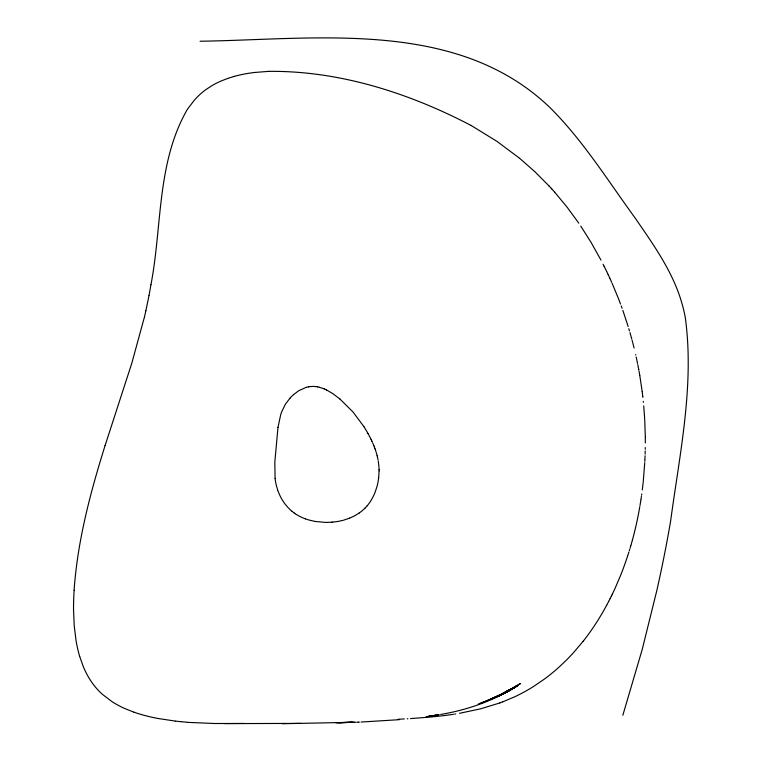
<?xml version="1.0" encoding="UTF-8"?>
<svg xmlns="http://www.w3.org/2000/svg" width="762" height="762" viewBox="0 0 762 762"><rect width="100%" height="100%" fill="white"/><g stroke="black" fill="none" stroke-linecap="round" stroke-linejoin="round"><path stroke-width="1.14" d="M379.085 470.897L379.076 469.573M379.085 470.992L378.638 478.088M645.319 442.96L645.3 437.178M645.281 447.542L645.252 449.228M645.214 450.923L645.119 454.152M645.062 455.762L644.909 459.534M644.881 460.067L644.814 461.429M644.747 462.639L643.271 481.441M74.114 590.255C77.514 540.839 90.354 492.671 105.07 445.579M643.185 482.27L642.29 489.976M378.628 478.193L378.085 481.689A59.712 59.465 -17.9 0 1 376.78 487.251L374.952 492.623A54.131 53.94 -16.9 0 1 374.409 493.938L373.313 496.31A50.683 50.521 -16.6 0 1 372.77 497.396L371.199 500.186A43.691 43.596 -16.7 0 1 367.036 505.958M277.987 427.387L274.825 462.058L275.082 478.317M641.775 493.938L641.594 495.214M277.997 427.349L280.702 414.699A52.93 52.54 4 0 1 281.702 411.823L285.102 404.784A43.729 43.367 1 0 1 285.721 403.784L289.941 398.221M641.433 496.357L641.033 499.043M640.966 499.501L639.994 505.577M150.943 284.721C162.115 226.724 156.753 162.954 186.957 110.071A96.288 92.307 6.5 0 1 188.062 108.394L194.358 100.184A75.228 71.971 5.4 0 1 200.215 94.221A70.752 67.656 5.3 0 1 201.654 92.954L203.092 91.754A70.809 67.713 5.3 0 1 205.778 89.687L211.95 85.639A79.458 76.057 5.5 0 1 215.008 83.934L215.389 83.734A83.144 79.619 5.5 0 1 217.522 82.648L217.637 82.601A87.22 83.563 5.6 0 1 221.256 80.943L227.686 78.448M150.924 284.826L149.038 295.389M639.804 506.673L639.089 510.711A360.54 357.149 -13.6 0 1 632.431 540.01M149 295.599L145.866 310.753M145.847 310.839L144.504 316.754M144.466 316.916L131.769 363.331L105.089 445.522M632.422 540.01L631.307 544.011M631.117 544.678L630.784 545.83M630.707 546.068L630.06 548.278M629.736 549.326L629.298 550.774M622.821 715.299L642.185 649.595L656.863 590.379A1567.072 1368.419 -26.4 0 0 670.598 521.265C679.599 454.028 694.573 385.477 685.286 317.487A153.076 148.6 38.7 0 0 681.399 301.514C672.208 270.805 653.282 244.459 635.365 218.332C608.086 180.918 583.444 141.084 550.564 108.175C457.743 18.326 317.135 39.586 200.044 41.234M628.917 552.012L627.793 555.527M627.621 556.05L625.44 562.47M625.316 562.823L623.059 569.052A313.373 311.944 -1.2 0 1 620.525 575.577L615.086 588.283A290.789 289.931 16.3 0 1 612.353 594.112L612.315 594.179M612.286 594.246L611.905 595.036M611.743 595.37L611.229 596.398M611.095 596.694L610.114 598.637M610.048 598.78L608.752 601.304M608.695 601.409L606.781 605.038M606.666 605.247L604.514 609.162A249.498 248.307 55.4 0 1 583.606 640.718M583.578 640.699L583.111 641.29M583.044 641.366L573.824 652.301A213.941 212.112 65.6 0 1 570.386 656.015L569.138 657.33A208.531 206.626 66.6 0 1 565.995 660.511L559.832 666.388A197.939 195.901 68.3 0 1 554.641 670.96L553.65 671.798A193.167 191.071 69.1 0 1 549.707 675.008L548.526 675.942A189.262 187.128 69.7 0 1 544.535 678.98L533.571 686.467A178.394 176.184 71.4 0 1 514.702 696.792L502.825 701.821M366.903 506.111L365.15 507.997M289.97 398.183L290.208 397.916A43.196 42.843 0.9 0 1 291.008 397.059L293.513 394.659M293.551 394.63L298.209 391.106A34.985 34.661 0.1 0 1 299.161 390.515L305.667 387.572A26.832 26.565 0.2 0 1 306.4 387.353L306.486 387.325M359.254 512.959L359.435 512.836A43.853 43.748 -15.5 0 0 360.207 512.274L360.436 512.112A43.167 43.072 -15.9 0 0 361.178 511.531L361.369 511.388A42.482 42.386 -16.3 0 0 362.369 510.569L364.417 508.721A40.929 40.853 -17.1 0 0 365.093 508.054M359.159 513.026L355.397 515.379A47.939 47.816 -13.3 0 1 353.901 516.188L349.71 518.103M500.158 695.22L516.331 686.295L498.453 695.982L517.341 685.648L509.978 690.124M513.931 687.791L496.252 696.954L513.931 687.791L495.214 697.392L504.854 692.848L512.502 688.658L504.854 692.848L482.241 702.869M514.579 687.391L496.976 696.63L517.798 685.562L508.444 691.229M509.921 690.143L517.093 685.81M506.882 692.02L516.341 686.448M514.779 687.267L507.263 691.591M510.464 689.858C489.013 702.402 465.087 710.308 440.655 714.461M501.453 694.62L520.57 683.524L500.796 694.925L510.035 690.086M494.633 697.64L508.283 691.115L489.89 699.583L507.616 691.486L493.357 698.097M497.205 696.535L507.054 691.706M502.691 693.944L493.376 698.125L500.377 695.087M491.252 698.983L489.147 699.868L495.691 697.278L486.004 701.059M480.812 703.24L492.347 698.592M349.606 518.15L343.643 520.151M478.269 704.05L483.556 702.021M502.701 701.869L499.901 702.916M499.862 702.926L480.746 708.803L459.515 713.308M227.743 78.429L234.315 76.381M306.553 387.306L306.876 387.22A25.775 25.517 0.2 0 1 307.515 387.067A25.232 24.975 0.3 0 1 308.124 386.925L308.524 386.848M342.862 520.36L338.985 521.237A62.941 62.665 -6.6 0 1 337.604 521.484L332.613 522.132M308.553 386.839L310.22 386.582M428.549 716.404L439.131 714.718L426.644 716.69M455.762 713.937L454.79 714.089M426.177 716.756L436.826 715.089M453.676 714.261L452.876 714.385M452.037 714.508L446.037 715.347M445.465 715.423L434.026 716.747M310.229 386.582L312.915 386.41A22.793 22.546 0.5 0 1 313.43 386.42L313.544 386.42A23.327 23.079 0.4 0 1 314.182 386.448L315.306 386.524M432.978 716.851L410.528 718.604M332.594 522.132L331.499 522.227M399.307 719.671L361.045 722.052M331.346 522.237L326.05 522.408M407.194 718.795L407.87 718.757M404.279 718.947L402.412 719.042M401.603 719.08L398.174 719.242M268.767 71.361L254.632 72.466A153.152 147.914 5.6 0 0 251.279 72.895L248.812 73.266A136.541 131.607 5.7 0 0 243.078 74.295L239.83 74.99A117.424 112.919 5.8 0 0 234.325 76.371M268.824 71.361C339.471 70.628 409.127 93.059 471.211 125.53M358.33 722.147L359.369 722.109M358.083 722.147L357.035 722.186M351.958 722.309L282.121 723.738M335.985 722.776L353.025 722.29M337.328 722.728L354.349 722.252M339.052 722.652L356.035 722.214M244.383 723.443L214.989 723.519L190.519 722.49M300.609 723.395L224.619 723.614M325.593 522.408L315.087 521.437M190.167 722.471L189.652 722.433M188.966 722.386L187.366 722.262M186.747 722.214L181.308 721.728M180.88 721.69L175.441 721.109M315.363 386.534L315.887 386.591M175.127 721.071L157.61 718.414A192.472 188.795 -39.6 0 1 148.476 716.442L144.342 715.385A160.039 156.629 -44.2 0 1 140.827 714.394L138.055 713.546A141.16 137.932 -46.3 0 1 134.017 712.203M315.935 386.601L317.706 386.877M314.954 521.408L308.848 519.989A55.474 55.255 -12.5 0 1 307.629 519.617L305.391 518.855M317.716 386.877L319.488 387.277M319.592 387.306L324.193 388.887M133.979 712.184L124.816 708.546A106.061 103.28 -49.2 0 1 117.386 704.86L116.386 704.288A92.678 90.116 -49.9 0 1 112.309 701.831L102.613 694.506A73.171 70.99 -50.5 0 1 92.726 683.619L91.478 681.857A83.334 80.943 -50.6 0 1 86.963 674.399L86.697 673.894A92.421 89.859 -50.8 0 1 83.382 666.817L79.715 656.52M305.248 518.808L302.504 517.703A47.939 47.758 -19.2 0 1 300.276 516.665L299.723 516.388A43.825 43.653 -23 0 1 296.342 514.455L296.075 514.274M324.269 388.915L326.527 389.944M326.555 389.963L333.08 393.802L339.957 399.059M471.287 125.568L496.976 141.38L519.503 158.201M295.551 513.94L294.646 513.321M294.599 513.283L293.818 512.721M293.77 512.683L292.046 511.331M519.665 158.334L534.591 171.45M292.017 511.302L291.598 510.959A43.015 42.843 -23.7 0 1 290.427 509.921L288.112 507.625M339.995 399.088L353.025 412.023L363.931 426.653M534.829 171.66L549.031 185.938M549.069 185.976L550.659 187.7M550.736 187.785L551.993 189.157M552.079 189.262L554.622 192.11M287.579 507.044L285.455 504.53A46.987 46.815 -20.4 0 1 283.521 501.853L282.854 500.853A48.663 48.492 -19 0 1 282.073 499.577L280.902 497.5A50.711 50.54 -17.3 0 1 279.464 494.548L278.273 491.69A52.768 52.597 -15.5 0 1 277.825 490.461M554.755 192.262L567.261 207.388L578.806 223.199M580.739 226.047L591.036 242.335L600.98 260.128M363.969 426.701L367.351 432.34M367.398 432.425L367.932 433.378M367.998 433.492L368.313 434.064M368.341 434.111L369.684 436.645M603.104 264.252L604.114 266.252M369.999 437.264L370.532 438.321M604.142 266.309L606.666 271.472M370.58 438.417L370.989 439.255M371.084 439.445L371.875 441.122M606.8 271.729L607.905 274.072M608.057 274.377L609.781 278.101M371.894 441.169L372.332 442.131M609.876 278.301L611.657 282.264M612.086 283.235L618.277 298.123M372.742 443.055L373.751 445.456M373.818 445.627L374.171 446.522M618.487 298.656L620.544 304.048M374.275 446.789L374.561 447.551M374.599 447.637L375.018 448.799M621.24 305.924L622.097 308.296M375.047 448.875L375.218 449.37M622.84 310.372L628.164 326.507M375.342 449.723L375.628 450.561M277.663 489.985L276.377 485.594A54.312 54.14 -14.2 0 1 275.968 483.841L275.606 481.975A58.312 58.15 -10.6 0 1 275.396 480.67L275.082 478.346M375.676 450.713L375.904 451.409M376.171 452.257L377.161 455.819M628.812 328.651L629.479 330.889M629.974 332.603L631.793 339.109M632.089 340.223L632.489 341.709M632.708 342.567L634.089 348.005M377.171 455.847L378.066 459.972M635.632 354.549L635.737 355.035M636.175 356.968L637.556 363.493M637.784 364.636L638.708 369.456M638.737 369.57L638.832 370.132M639.023 371.142L639.794 375.561M639.823 375.704L642.176 391.592M378.266 461.105L378.895 466.211A59.15 58.903 -17.6 0 1 378.99 467.487L379.066 469.478M642.204 391.792L642.757 396.421M642.871 397.373L642.795 396.735M643.29 401.298L643.395 402.365M643.728 405.879L644.681 418.805M644.728 419.586L645.3 436.683M74.124 590.255A274.787 270.939 -76.3 0 0 73.533 609.762L74.238 625.907L76.067 640.718A149.571 146.361 -54 0 0 76.724 644.328L76.762 644.538A132.912 129.826 -52.7 0 0 79.705 656.52M515.884 686.572L498.958 695.763L515.884 686.572"/></g></svg>
